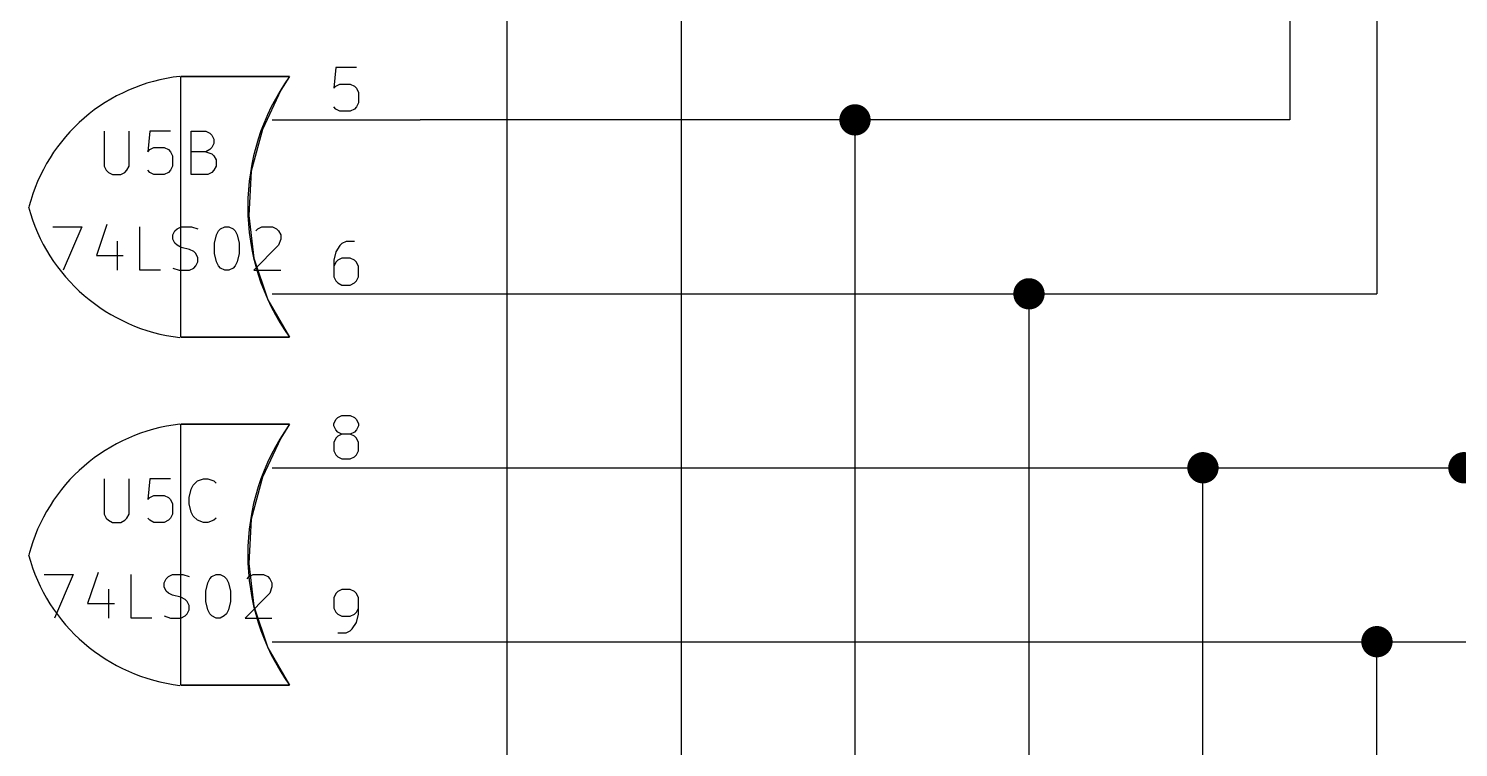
# Model space of a CAD drawing. Extents: x 0.4 to 11.3, y -7.9 to -0.4.
# Drawn here: x 3.7 to 5.344, y -5.922 to -5.095 of the extents above; entities that cross this region are included whole.
import ezdxf

# ---------------------------------------------------------------- set-up
doc = ezdxf.new("R2010")
doc.units = 0
doc.header["$MEASUREMENT"] = 0
for name, color, linetype in [('CYAN2', 4, 'CONTINUOUS'), ('GREEN3', 91, 'CONTINUOUS'), ('LYELLOW', 51, 'CONTINUOUS'), ('RED2', 1, 'CONTINUOUS'), ('RED3', 11, 'CONTINUOUS')]:
    doc.layers.add(name, color=color, linetype=linetype)

msp = doc.modelspace()

# ---------------------------------------------------------------- linework, layer by layer
at = {"layer": 'CYAN2', "linetype": 'CONTINUOUS'}
for p, q in [((3.7869, -5.2128), (3.7869, -5.2533)), ((3.8155, -5.2533), (3.8155, -5.2128)), ((3.8393, -5.2128), (3.8369, -5.2366)), ((3.8631, -5.2128), (3.8393, -5.2128)), ((3.8869, -5.2628), (3.8869, -5.2128)), ((3.8869, -5.2128), (3.9036, -5.2128)), ((3.9036, -5.2128), (3.9083, -5.2152)), ((3.9083, -5.2152), (3.9107, -5.2176)), ((3.9107, -5.2176), (3.9131, -5.2223)), ((3.9131, -5.2223), (3.9131, -5.2271)), ((3.8369, -5.2366), (3.8393, -5.2342)), ((3.8393, -5.2342), (3.844, -5.2319)), ((3.844, -5.2319), (3.856, -5.2319)), ((3.856, -5.2319), (3.8607, -5.2342)), ((3.8607, -5.2342), (3.8631, -5.2366)), ((3.8631, -5.2366), (3.8655, -5.2414)), ((3.8655, -5.2414), (3.8655, -5.2533)), ((3.9036, -5.2366), (3.8869, -5.2366)), ((3.9083, -5.2342), (3.9036, -5.2366)), ((3.9036, -5.2366), (3.9107, -5.239)), ((3.9107, -5.2319), (3.9083, -5.2342)), ((3.9131, -5.2271), (3.9107, -5.2319)), ((3.9107, -5.239), (3.9131, -5.2414)), ((3.9131, -5.2414), (3.9155, -5.2461)), ((3.7869, -5.2533), (3.7893, -5.258)), ((3.7893, -5.258), (3.7917, -5.2604)), ((3.8107, -5.2604), (3.8131, -5.258)), ((3.8131, -5.258), (3.8155, -5.2533)), ((3.8393, -5.2604), (3.8369, -5.258)), ((3.8631, -5.258), (3.8607, -5.2604)), ((3.8655, -5.2533), (3.8631, -5.258)), ((3.9131, -5.258), (3.9107, -5.2604)), ((3.9155, -5.2533), (3.9131, -5.258)), ((3.9155, -5.2461), (3.9155, -5.2533)), ((3.7917, -5.2604), (3.7964, -5.2628)), ((3.7964, -5.2628), (3.8059, -5.2628)), ((3.8059, -5.2628), (3.8107, -5.2604)), ((3.844, -5.2628), (3.8393, -5.2604)), ((3.856, -5.2628), (3.844, -5.2628)), ((3.8607, -5.2604), (3.856, -5.2628)), ((3.9059, -5.2628), (3.8869, -5.2628)), ((3.9107, -5.2604), (3.9059, -5.2628)), ((3.7279, -5.3228), (3.7612, -5.3228)), ((3.7612, -5.3228), (3.7398, -5.3728)), ((3.7898, -5.3204), (3.7779, -5.3561)), ((3.8279, -5.3728), (3.8279, -5.3228)), ((3.8683, -5.3276), (3.8707, -5.3252)), ((3.8707, -5.3252), (3.8755, -5.3228)), ((3.8755, -5.3228), (3.8874, -5.3228)), ((3.8874, -5.3228), (3.8945, -5.3252)), ((3.9183, -5.3276), (3.9207, -5.3252)), ((3.9207, -5.3252), (3.9255, -5.3228)), ((3.9255, -5.3228), (3.9302, -5.3228)), ((3.9302, -5.3228), (3.935, -5.3252)), ((3.935, -5.3252), (3.9374, -5.3276)), ((3.9612, -5.3276), (3.9636, -5.3252)), ((3.9636, -5.3252), (3.9683, -5.3228)), ((3.9683, -5.3228), (3.9802, -5.3228)), ((3.9802, -5.3228), (3.985, -5.3252)), ((3.985, -5.3252), (3.9874, -5.3276)), ((3.8017, -5.3395), (3.8017, -5.3728)), ((3.866, -5.3323), (3.8683, -5.3276)), ((3.866, -5.3371), (3.866, -5.3323)), ((3.8683, -5.3419), (3.866, -5.3371)), ((3.8707, -5.3442), (3.8683, -5.3419)), ((3.9136, -5.3419), (3.9159, -5.3323)), ((3.9136, -5.3538), (3.9136, -5.3419)), ((3.9159, -5.3323), (3.9183, -5.3276)), ((3.9374, -5.3276), (3.9398, -5.3323)), ((3.9398, -5.3323), (3.9421, -5.3419)), ((3.9421, -5.3419), (3.9421, -5.3538)), ((3.9874, -5.3276), (3.9898, -5.3323)), ((3.9898, -5.3371), (3.9874, -5.3442)), ((3.9898, -5.3323), (3.9898, -5.3371)), ((3.7779, -5.3561), (3.8088, -5.3561)), ((3.8755, -5.3466), (3.8707, -5.3442)), ((3.885, -5.349), (3.8755, -5.3466)), ((3.8898, -5.3514), (3.885, -5.349)), ((3.8921, -5.3538), (3.8898, -5.3514)), ((3.8945, -5.3585), (3.8921, -5.3538)), ((3.9159, -5.3633), (3.9136, -5.3538)), ((3.9421, -5.3538), (3.9398, -5.3633)), ((3.9874, -5.3442), (3.9588, -5.3728)), ((3.8517, -5.3728), (3.8279, -5.3728)), ((3.866, -5.3704), (3.8731, -5.3728)), ((3.8731, -5.3728), (3.885, -5.3728)), ((3.885, -5.3728), (3.8898, -5.3704)), ((3.8898, -5.3704), (3.8921, -5.368)), ((3.8921, -5.368), (3.8945, -5.3633)), ((3.8945, -5.3633), (3.8945, -5.3585)), ((3.9183, -5.368), (3.9159, -5.3633)), ((3.9207, -5.3704), (3.9183, -5.368)), ((3.9255, -5.3728), (3.9207, -5.3704)), ((3.9302, -5.3728), (3.9255, -5.3728)), ((3.935, -5.3704), (3.9302, -5.3728)), ((3.9374, -5.368), (3.935, -5.3704)), ((3.9398, -5.3633), (3.9374, -5.368)), ((3.9588, -5.3728), (3.9898, -5.3728)), ((3.7869, -5.6128), (3.7869, -5.6533)), ((3.8155, -5.6533), (3.8155, -5.6128)), ((3.8393, -5.6128), (3.8369, -5.6366)), ((3.8631, -5.6128), (3.8393, -5.6128)), ((3.8869, -5.6247), (3.8893, -5.6199)), ((3.8893, -5.6199), (3.894, -5.6152)), ((3.894, -5.6152), (3.9012, -5.6128)), ((3.9012, -5.6128), (3.9059, -5.6128)), ((3.9059, -5.6128), (3.9131, -5.6152)), ((3.9131, -5.6152), (3.9155, -5.6176)), ((3.8369, -5.6366), (3.8393, -5.6342)), ((3.8393, -5.6342), (3.844, -5.6319)), ((3.844, -5.6319), (3.856, -5.6319)), ((3.856, -5.6319), (3.8607, -5.6342)), ((3.8607, -5.6342), (3.8631, -5.6366)), ((3.8631, -5.6366), (3.8655, -5.6414)), ((3.8845, -5.6342), (3.8869, -5.6247)), ((3.8845, -5.6414), (3.8845, -5.6342)), ((3.7869, -5.6533), (3.7893, -5.658)), ((3.8131, -5.658), (3.8155, -5.6533)), ((3.8655, -5.6533), (3.8631, -5.658)), ((3.8655, -5.6414), (3.8655, -5.6533)), ((3.8869, -5.6509), (3.8845, -5.6414)), ((3.8893, -5.6557), (3.8869, -5.6509)), ((3.7893, -5.658), (3.7917, -5.6604)), ((3.7917, -5.6604), (3.7964, -5.6628)), ((3.7964, -5.6628), (3.8059, -5.6628)), ((3.8059, -5.6628), (3.8107, -5.6604)), ((3.8107, -5.6604), (3.8131, -5.658)), ((3.8393, -5.6604), (3.8369, -5.658)), ((3.844, -5.6628), (3.8393, -5.6604)), ((3.856, -5.6628), (3.844, -5.6628)), ((3.8607, -5.6604), (3.856, -5.6628)), ((3.8631, -5.658), (3.8607, -5.6604)), ((3.894, -5.6604), (3.8893, -5.6557)), ((3.9012, -5.6628), (3.894, -5.6604)), ((3.9059, -5.6628), (3.9012, -5.6628)), ((3.9131, -5.6604), (3.9059, -5.6628)), ((3.9155, -5.658), (3.9131, -5.6604)), ((3.7179, -5.7228), (3.7512, -5.7228)), ((3.7512, -5.7228), (3.7298, -5.7728)), ((3.7798, -5.7204), (3.7679, -5.7561)), ((3.8179, -5.7728), (3.8179, -5.7228)), ((3.856, -5.7323), (3.8583, -5.7276)), ((3.856, -5.7371), (3.856, -5.7323)), ((3.8583, -5.7276), (3.8607, -5.7252)), ((3.8607, -5.7252), (3.8655, -5.7228)), ((3.8655, -5.7228), (3.8774, -5.7228)), ((3.8774, -5.7228), (3.8845, -5.7252)), ((3.9036, -5.7419), (3.9059, -5.7323)), ((3.9059, -5.7323), (3.9083, -5.7276)), ((3.9083, -5.7276), (3.9107, -5.7252)), ((3.9107, -5.7252), (3.9155, -5.7228)), ((3.9155, -5.7228), (3.9202, -5.7228)), ((3.9202, -5.7228), (3.925, -5.7252)), ((3.925, -5.7252), (3.9274, -5.7276)), ((3.9274, -5.7276), (3.9298, -5.7323)), ((3.9298, -5.7323), (3.9321, -5.7419)), ((3.9512, -5.7276), (3.9536, -5.7252)), ((3.9536, -5.7252), (3.9583, -5.7228)), ((3.9583, -5.7228), (3.9702, -5.7228)), ((3.9702, -5.7228), (3.975, -5.7252)), ((3.975, -5.7252), (3.9774, -5.7276)), ((3.9774, -5.7276), (3.9798, -5.7323)), ((3.9798, -5.7323), (3.9798, -5.7371)), ((3.7917, -5.7395), (3.7917, -5.7728)), ((3.8583, -5.7419), (3.856, -5.7371)), ((3.8607, -5.7442), (3.8583, -5.7419)), ((3.8655, -5.7466), (3.8607, -5.7442)), ((3.875, -5.749), (3.8655, -5.7466)), ((3.8798, -5.7514), (3.875, -5.749)), ((3.8821, -5.7538), (3.8798, -5.7514)), ((3.9036, -5.7538), (3.9036, -5.7419)), ((3.9321, -5.7419), (3.9321, -5.7538)), ((3.9774, -5.7442), (3.9488, -5.7728)), ((3.9798, -5.7371), (3.9774, -5.7442)), ((3.7679, -5.7561), (3.7988, -5.7561)), ((3.8798, -5.7704), (3.8821, -5.768)), ((3.8845, -5.7585), (3.8821, -5.7538)), ((3.8821, -5.768), (3.8845, -5.7633)), ((3.8845, -5.7633), (3.8845, -5.7585)), ((3.9059, -5.7633), (3.9036, -5.7538)), ((3.9083, -5.768), (3.9059, -5.7633)), ((3.9107, -5.7704), (3.9083, -5.768)), ((3.9274, -5.768), (3.925, -5.7704)), ((3.9298, -5.7633), (3.9274, -5.768)), ((3.9321, -5.7538), (3.9298, -5.7633)), ((3.8417, -5.7728), (3.8179, -5.7728)), ((3.856, -5.7704), (3.8631, -5.7728)), ((3.8631, -5.7728), (3.875, -5.7728)), ((3.875, -5.7728), (3.8798, -5.7704)), ((3.9155, -5.7728), (3.9107, -5.7704)), ((3.9202, -5.7728), (3.9155, -5.7728)), ((3.925, -5.7704), (3.9202, -5.7728)), ((3.9488, -5.7728), (3.9798, -5.7728))]:
    msp.add_line(p, q, dxfattribs=at)
at = {"layer": 'GREEN3', "linetype": 'CONTINUOUS'}
for p, q in [((5.15, -3.4), (5.15, -5.2)), ((5.25, -3.45), (5.25, -5.4)), ((4.25, -6.3), (4.25, -4.8)), ((4.45, -5), (4.45, -6.3)), ((4.65, -5.2), (4.15, -5.2)), ((5.15, -5.2), (4.65, -5.2)), ((4.65, -5.2), (4.65, -6.3)), ((4.15, -5.4), (4.85, -5.4)), ((4.85, -5.4), (5.25, -5.4)), ((4.85, -5.4), (4.85, -6.3)), ((4.15, -5.6), (5.05, -5.6)), ((5.05, -5.6), (5.35, -5.6)), ((5.05, -6.3), (5.05, -5.6)), ((4.15, -5.8), (5.25, -5.8)), ((5.25, -5.8), (5.45, -5.8)), ((5.25, -6.3), (5.25, -5.8))]:
    msp.add_line(p, q, dxfattribs=at)
at = {"layer": 'GREEN3', "const_width": 0.018}
for points in [[(4.641, -5.2, 1), (4.659, -5.2, 1)], [(4.841, -5.4, 1), (4.859, -5.4, 1)], [(5.041, -5.6, 1), (5.059, -5.6, 1)], [(5.341, -5.6, 1), (5.359, -5.6, 1)], [(5.241, -5.8, 1), (5.259, -5.8, 1)]]:
    msp.add_lwpolyline(points, format="xyb", close=True, dxfattribs=at)
at = {"layer": 'LYELLOW', "linetype": 'CONTINUOUS'}
for p, q in [((4, -5.15), (3.875, -5.15)), ((3.875, -5.15), (4, -5.15)), ((3.875, -5.15), (4, -5.15)), ((3.875, -5.45), (3.875, -5.15)), ((4, -5.15), (3.99, -5.166)), ((3.99, -5.166), (3.969, -5.211)), ((3.969, -5.211), (3.956, -5.259)), ((3.956, -5.259), (3.953, -5.31)), ((3.953, -5.31), (3.959, -5.359)), ((3.959, -5.359), (3.975, -5.407)), ((3.975, -5.407), (4, -5.45)), ((4, -5.45), (3.875, -5.45)), ((3.875, -5.45), (4, -5.45)), ((4, -5.45), (3.875, -5.45)), ((4, -5.55), (3.875, -5.55)), ((3.875, -5.55), (4, -5.55)), ((3.875, -5.55), (4, -5.55)), ((3.875, -5.85), (3.875, -5.55)), ((4, -5.55), (3.99, -5.566)), ((3.99, -5.566), (3.969, -5.611)), ((3.969, -5.611), (3.956, -5.659)), ((3.956, -5.659), (3.953, -5.71)), ((3.953, -5.71), (3.959, -5.759)), ((3.959, -5.759), (3.975, -5.807)), ((3.975, -5.807), (4, -5.85)), ((4, -5.85), (3.875, -5.85)), ((3.875, -5.85), (4, -5.85)), ((4, -5.85), (3.875, -5.85))]:
    msp.add_line(p, q, dxfattribs=at)
at = {"layer": 'LYELLOW'}
for centre, radius, start, end in [((3.8961, -5.3512), 0.2024, 96.2585, 165.3698), ((3.8976, -5.2469), 0.2047, -164.9479, -96.6369), ((3.8961, -5.7512), 0.2024, 96.2585, 165.3698), ((3.8976, -5.6469), 0.2047, -164.9479, -96.6369)]:
    msp.add_arc(centre, radius, start, end, dxfattribs=at)
at = {"layer": 'RED2', "linetype": 'CONTINUOUS'}
for p, q in [((4, -5.15), (3.875, -5.15)), ((3.875, -5.15), (4, -5.15)), ((4, -5.15), (3.99, -5.166)), ((3.99, -5.166), (3.969, -5.211)), ((3.98, -5.2), (4.15, -5.2)), ((3.969, -5.211), (3.956, -5.259)), ((3.956, -5.259), (3.953, -5.31)), ((3.953, -5.31), (3.959, -5.359)), ((3.959, -5.359), (3.975, -5.407)), ((3.975, -5.407), (4, -5.45)), ((3.98, -5.4), (4.15, -5.4)), ((4, -5.45), (3.875, -5.45)), ((4, -5.45), (3.875, -5.45)), ((4, -5.55), (3.875, -5.55)), ((3.875, -5.55), (4, -5.55)), ((4, -5.55), (3.99, -5.566)), ((3.99, -5.566), (3.969, -5.611)), ((3.98, -5.6), (4.15, -5.6)), ((3.969, -5.611), (3.956, -5.659)), ((3.956, -5.659), (3.953, -5.71)), ((3.953, -5.71), (3.959, -5.759)), ((3.959, -5.759), (3.975, -5.807)), ((3.98, -5.8), (4.15, -5.8)), ((3.975, -5.807), (4, -5.85)), ((4, -5.85), (3.875, -5.85)), ((4, -5.85), (3.875, -5.85))]:
    msp.add_line(p, q, dxfattribs=at)
at = {"layer": 'RED2'}
for centre, radius, start, end in [((3.8961, -5.3512), 0.2024, 96.2585, 165.3698), ((4.2098, -5.3), 0.2579, 144.442, 215.558), ((3.8976, -5.2469), 0.2047, -164.9479, -96.6369), ((3.8961, -5.7512), 0.2024, 96.2585, 165.3698), ((4.2098, -5.7), 0.2579, 144.442, 215.558), ((3.8976, -5.6469), 0.2047, -164.9479, -96.6369)]:
    msp.add_arc(centre, radius, start, end, dxfattribs=at)
at = {"layer": 'RED3', "linetype": 'CONTINUOUS'}
for p, q in [((4.0531, -5.1399), (4.0507, -5.1637)), ((4.0769, -5.1399), (4.0531, -5.1399)), ((4.0531, -5.1613), (4.0579, -5.1589)), ((4.0579, -5.1589), (4.0698, -5.1589)), ((4.0698, -5.1589), (4.0745, -5.1613)), ((4.0507, -5.1637), (4.0531, -5.1613)), ((4.0745, -5.1613), (4.0769, -5.1637)), ((4.0769, -5.1637), (4.0793, -5.1684)), ((4.0793, -5.1684), (4.0793, -5.1804)), ((4.0531, -5.1875), (4.0507, -5.1851)), ((4.0579, -5.1899), (4.0531, -5.1875)), ((4.0698, -5.1899), (4.0579, -5.1899)), ((4.0745, -5.1875), (4.0698, -5.1899)), ((4.0769, -5.1851), (4.0745, -5.1875)), ((4.0793, -5.1804), (4.0769, -5.1851)), ((4.065, -5.3399), (4.0602, -5.3423)), ((4.0745, -5.3399), (4.065, -5.3399)), ((4.0531, -5.3518), (4.0507, -5.3613)), ((4.0579, -5.3446), (4.0531, -5.3518)), ((4.0602, -5.3423), (4.0579, -5.3446)), ((4.0507, -5.3613), (4.0507, -5.3804)), ((4.0531, -5.3637), (4.0507, -5.3684)), ((4.0555, -5.3613), (4.0531, -5.3637)), ((4.0602, -5.3589), (4.0555, -5.3613)), ((4.0698, -5.3589), (4.0602, -5.3589)), ((4.0745, -5.3613), (4.0698, -5.3589)), ((4.0769, -5.3637), (4.0745, -5.3613)), ((4.0793, -5.3684), (4.0769, -5.3637)), ((4.0793, -5.3804), (4.0793, -5.3684)), ((4.0507, -5.3804), (4.0531, -5.3851)), ((4.0531, -5.3851), (4.0555, -5.3875)), ((4.0555, -5.3875), (4.0602, -5.3899)), ((4.0602, -5.3899), (4.0698, -5.3899)), ((4.0698, -5.3899), (4.0745, -5.3875)), ((4.0745, -5.3875), (4.0769, -5.3851)), ((4.0769, -5.3851), (4.0793, -5.3804)), ((4.0507, -5.5494), (4.0531, -5.5446)), ((4.0507, -5.5518), (4.0507, -5.5494)), ((4.0531, -5.5565), (4.0507, -5.5518)), ((4.0531, -5.5446), (4.0555, -5.5423)), ((4.0555, -5.5423), (4.0602, -5.5399)), ((4.0602, -5.5399), (4.0698, -5.5399)), ((4.0698, -5.5399), (4.0745, -5.5423)), ((4.0745, -5.5423), (4.0769, -5.5446)), ((4.0769, -5.5446), (4.0793, -5.5494)), ((4.0793, -5.5518), (4.0769, -5.5565)), ((4.0793, -5.5494), (4.0793, -5.5518)), ((4.0531, -5.5661), (4.0507, -5.5708)), ((4.0507, -5.5708), (4.0507, -5.5804)), ((4.0555, -5.5589), (4.0531, -5.5565)), ((4.0555, -5.5637), (4.0531, -5.5661)), ((4.0602, -5.5613), (4.0555, -5.5589)), ((4.0602, -5.5613), (4.0555, -5.5637)), ((4.0698, -5.5613), (4.0602, -5.5613)), ((4.0745, -5.5589), (4.0698, -5.5613)), ((4.0745, -5.5637), (4.0698, -5.5613)), ((4.0769, -5.5565), (4.0745, -5.5589)), ((4.0769, -5.5661), (4.0745, -5.5637)), ((4.0793, -5.5708), (4.0769, -5.5661)), ((4.0793, -5.5804), (4.0793, -5.5708)), ((4.0507, -5.5804), (4.0531, -5.5851)), ((4.0531, -5.5851), (4.0555, -5.5875)), ((4.0555, -5.5875), (4.0602, -5.5899)), ((4.0698, -5.5899), (4.0745, -5.5875)), ((4.0745, -5.5875), (4.0769, -5.5851)), ((4.0769, -5.5851), (4.0793, -5.5804)), ((4.0602, -5.5899), (4.0698, -5.5899)), ((4.0531, -5.7446), (4.0507, -5.7494)), ((4.0507, -5.7494), (4.0507, -5.7613)), ((4.0555, -5.7423), (4.0531, -5.7446)), ((4.0602, -5.7399), (4.0555, -5.7423)), ((4.0698, -5.7399), (4.0602, -5.7399)), ((4.0745, -5.7423), (4.0698, -5.7399)), ((4.0769, -5.7446), (4.0745, -5.7423)), ((4.0793, -5.7494), (4.0769, -5.7446)), ((4.0793, -5.7684), (4.0793, -5.7494)), ((4.0507, -5.7613), (4.0531, -5.7661)), ((4.0531, -5.7661), (4.0555, -5.7684)), ((4.0555, -5.7684), (4.0602, -5.7708)), ((4.0698, -5.7708), (4.0745, -5.7684)), ((4.0745, -5.7684), (4.0769, -5.7661)), ((4.0769, -5.7661), (4.0793, -5.7613)), ((4.0769, -5.778), (4.0793, -5.7684)), ((4.0602, -5.7708), (4.0698, -5.7708)), ((4.0698, -5.7875), (4.0721, -5.7851)), ((4.0721, -5.7851), (4.0769, -5.778)), ((4.0555, -5.7899), (4.065, -5.7899)), ((4.065, -5.7899), (4.0698, -5.7875))]:
    msp.add_line(p, q, dxfattribs=at)

doc.saveas('drawing.dxf')
